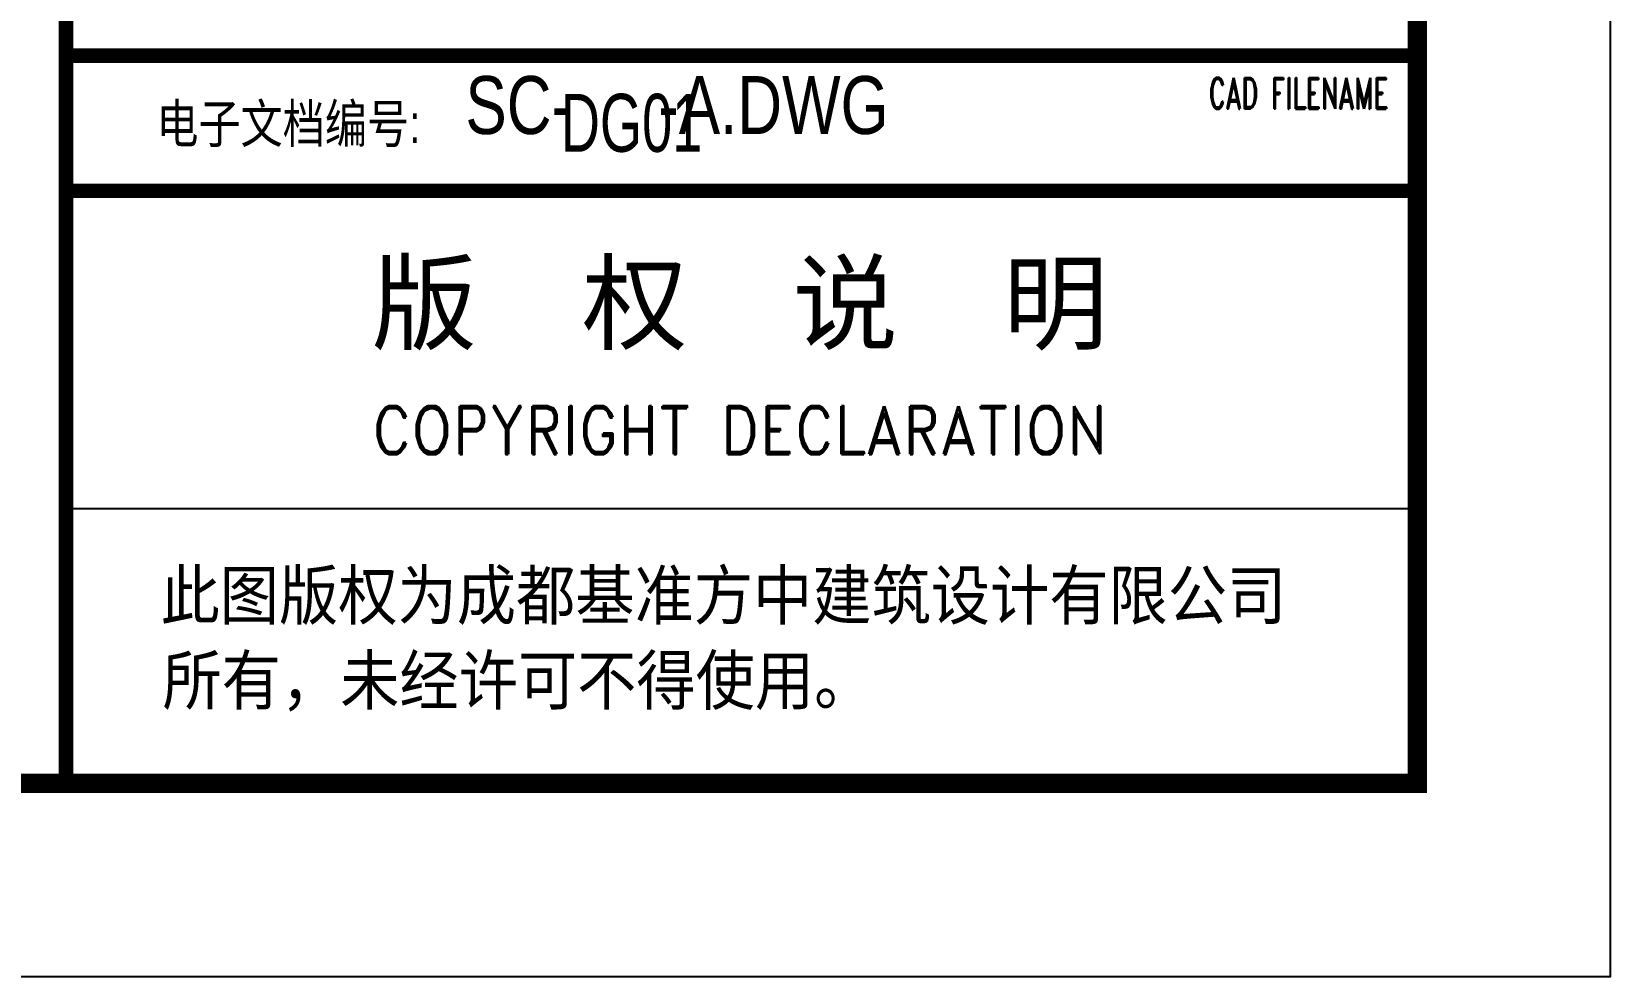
# Model space of a CAD drawing. Header units: millimetres. Extents: x 2359 to 61759, y 2141 to 44141.
# Drawn here: x 53580 to 61759, y 2141 to 7033 of the extents above; entities that cross this region are included whole.
import ezdxf
from ezdxf.enums import TextEntityAlignment as Align

# ---------------------------------------------------------------- set-up
doc = ezdxf.new("R2010")
doc.units = ezdxf.units.MM
doc.header["$LTSCALE"] = 800
doc.layers.add('Sx-T-GZJD$0$Sx-T-A-DG$0$S-BDER', color=101, linetype='Continuous')
doc.styles.add('AX-TK-HF-20190012-S001-TQ2$0$AX-TK-20161033（2）-TQ$0$JZFZ-LOGO-CHA', font='simhei.ttf')
doc.styles.add('AX-TK-HF-20190012-S001-TQ2$0$AX-TK-20161033（2）-TQ$0$JZFZ-LOGO-CHB', font='SIMYOU.TTF', dxfattribs={"width": 0.8})
doc.styles.add('AX-TK-HF-20190012-S001-TQ2$0$AX-TK-20161033（2）-TQ$0$JZFZ-LOGO-ENA', font='romand.shx', dxfattribs={"width": 0.85})
doc.styles.add('AX-TK-HF-20190012-S001-TQ2$0$HZ', font='jzfz_ena.shx', dxfattribs={"width": 0.7, "bigfont": 'jzfz_cna.shx'})
doc.styles.add('HZ', font='jzfz_ena.shx', dxfattribs={"width": 0.7, "bigfont": 'jzfz_cna.shx'})

# ---------------------------------------------------------------- blocks, each defined once
blk = doc.blocks.new('Sx-T-GZJD')
at = {"layer": 'Sx-T-GZJD$0$Sx-T-A-DG$0$S-BDER'}
blk.add_lwpolyline([(4858.9, 43141.3), (53758.9, 43141.3), (53758.9, 3141.3), (4858.9, 3141.3)], close=True, dxfattribs=at)
blk = doc.blocks.new('AX-TK-HF-20190012-S001-TQ2$0$jzfzlogo-20170509')
for p, q in [((-70, 37.675), (0, 37.675)), ((0, 0), (0, 0.853)), ((0, 0), (-0.854, 0))]:
    blk.add_line(p, q)
at = {"color": 4}
blk.add_line((-70, 14.221), (0, 14.221), dxfattribs=at)
at = {"color": 4, "const_width": 0.75}
for points in [[(-70, 37.675), (0, 37.675)], [(-70, 30.675), (0, 30.675)]]:
    blk.add_lwpolyline(points, dxfattribs=at)
blk.add_point((0, 0))
blk.add_point((0, 0))
at = {"style": 'AX-TK-HF-20190012-S001-TQ2$0$AX-TK-20161033（2）-TQ$0$JZFZ-LOGO-ENA', "width": 0.6}
blk.add_text('CAD FILENAME', height=1.6, dxfattribs=at).set_placement((-1.5, 34.925), align=Align.RIGHT)
for s, height, style, width, p in [('电子文档编号:', 2, 'AX-TK-HF-20190012-S001-TQ2$0$AX-TK-20161033（2）-TQ$0$JZFZ-LOGO-CHB', 0.8, (-65.324, 33.154)), ('此图版权为成都基准方中建筑设计有限公司', 2.5, 'AX-TK-HF-20190012-S001-TQ2$0$AX-TK-20161033（2）-TQ$0$JZFZ-LOGO-CHB', 0.9, (-65.103, 8.489)), ('所有，未经许可不得使用。', 2.5, 'AX-TK-HF-20190012-S001-TQ2$0$AX-TK-20161033（2）-TQ$0$JZFZ-LOGO-CHB', 0.9, (-65.007, 4.083)), ('2017.05.09', 0.012, 'AX-TK-HF-20190012-S001-TQ2$0$HZ', 0.7, (-0.058, -0.006))]:
    blk.add_text(s, height=height, dxfattribs=dict(style=style, width=width)).set_placement(p)
at = {"style": 'AX-TK-HF-20190012-S001-TQ2$0$AX-TK-20161033（2）-TQ$0$JZFZ-LOGO-CHA'}
blk.add_text('版  权  说  明', height=4, dxfattribs=at).set_placement((-35.094, 24.932), align=Align.MIDDLE)
at = {"style": 'AX-TK-HF-20190012-S001-TQ2$0$AX-TK-20161033（2）-TQ$0$JZFZ-LOGO-ENA', "width": 0.9}
blk.add_text('COPYRIGHT DECLARATION', height=2.5, dxfattribs=at).set_placement((-35.094, 18.283), align=Align.MIDDLE)
blk = doc.blocks.new('AX-TK-HF-20190012-S001-TQ2$0$BZTQ')
blk.add_blockref('AX-TK-HF-20190012-S001-TQ2$0$jzfzlogo-20170509', (0, 0))
blk = doc.blocks.new('AX-TK-HF-20190012-S001-TQ2')
blk.add_blockref('AX-TK-HF-20190012-S001-TQ2$0$BZTQ', (0, 0))
blk = doc.blocks.new('SX-TK-HF-20190012-S001')
blk.add_blockref('AX-TK-HF-20190012-S001-TQ2', (0, 0))
blk = doc.blocks.new('*U3')
at = {"color": 4}
blk.add_lwpolyline([(-584, -10), (10, -10), (10, 410), (-584, 410)], close=True, dxfattribs=at)
at = {"color": 4, "const_width": 1}
blk.add_lwpolyline([(-559, 0), (0, 0), (0, 400), (-559, 400)], close=True, dxfattribs=at)
at = {"color": 4, "const_width": 0.75}
blk.add_lwpolyline([(-70, 0), (-70, 400)], dxfattribs=at)

msp = doc.modelspace()

# ---------------------------------------------------------------- block references
at = {"xscale": 99.99999995327077, "yscale": 99.99999995327077, "zscale": 99.99999995327077}
for name in ['*U3', 'SX-TK-HF-20190012-S001']:
    msp.add_blockref(name, (60758.9, 3141.3), dxfattribs=at)
msp.add_blockref('Sx-T-GZJD', (0, 0))

# ---------------------------------------------------------------- texts
at = {"color": 0, "style": 'HZ', "width": 0.8}
msp.add_text('SC-     -A.DWG', height=300, dxfattribs=at).set_placement((55827.7, 6413), align=Align.BOTTOM_LEFT)
at = {"color": 0, "insert": (56688.4, 6558.8), "char_height": 300, "width": 3460.566, "attachment_point": 5, "style": 'HZ'}
msp.add_mtext('DG01', dxfattribs=at)

doc.saveas('drawing.dxf')
